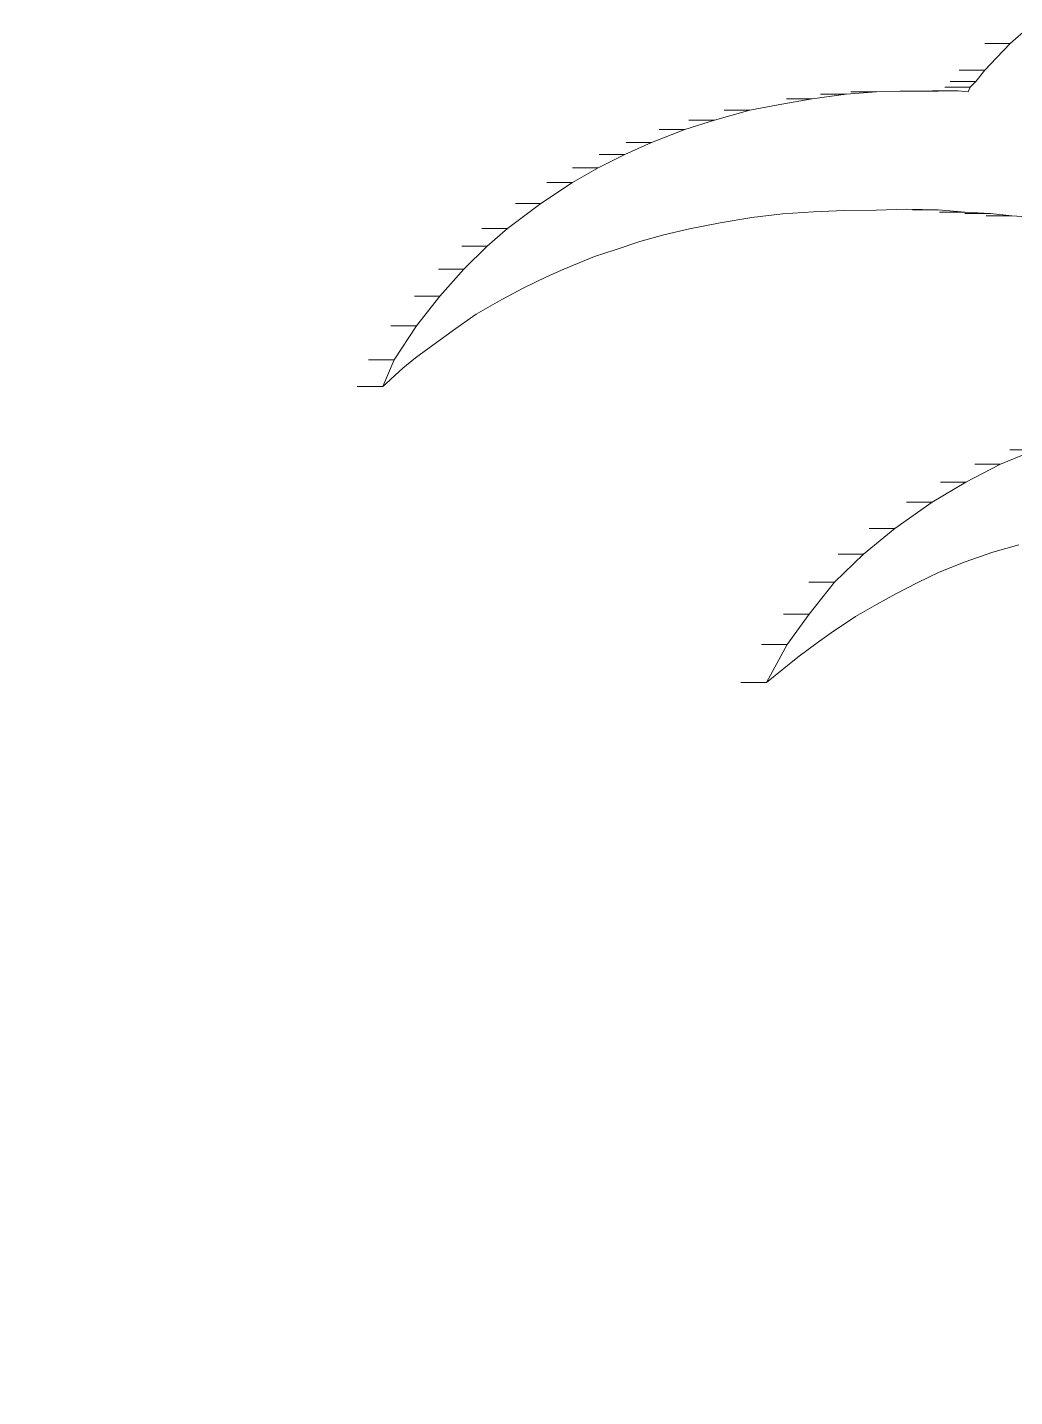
# Model space of a CAD drawing. Header units: inches. Extents: x 14 to 368, y 5 to 236.
# Drawn here: x 76.691 to 77.109, y 103.518 to 104.099 of the extents above; entities that cross this region are included whole.
import ezdxf

# ---------------------------------------------------------------- set-up
doc = ezdxf.new("R2010")
doc.units = ezdxf.units.IN
doc.header["$LTSCALE"] = 11
doc.header["$MEASUREMENT"] = 0
doc.layers.add('Visible (ANSI)', color=7, linetype='Continuous', lineweight=50)

msp = doc.modelspace()

# ---------------------------------------------------------------- linework, layer by layer
at = {"layer": 'Visible (ANSI)', "linetype": 'Continuous', "lineweight": 18}
for p, q in [((77.107141, 104.091709), (77.114774, 104.098511)), ((77.096288, 104.091709), (77.107141, 104.091709)), ((77.101327, 104.085653), (77.107141, 104.091709)), ((77.096315, 104.080431), (77.101327, 104.085653)), ((77.085462, 104.080431), (77.096315, 104.080431)), ((77.092499, 104.075607), (77.096315, 104.080431)), ((77.037528, 104.070255), (77.050442, 104.071128)), ((77.039589, 104.071128), (77.050442, 104.071128)), ((77.050442, 104.071128), (77.060415, 104.071403)), ((77.060415, 104.071403), (77.065548, 104.071472)), ((77.065548, 104.071472), (77.076633, 104.07148)), ((77.074223, 104.071594), (77.085076, 104.071594)), ((77.076633, 104.07148), (77.085076, 104.071594)), ((77.079342, 104.073102), (77.090195, 104.073102)), ((77.081646, 104.075607), (77.092499, 104.075607)), ((77.085076, 104.071594), (77.089306, 104.071132)), ((77.089306, 104.071132), (77.090195, 104.073102)), ((77.090195, 104.073102), (77.092499, 104.075607)), ((76.996696, 104.063379), (77.010277, 104.066009)), ((77.010277, 104.066009), (77.023172, 104.06828)), ((77.012319, 104.06828), (77.023172, 104.06828)), ((77.023172, 104.06828), (77.037528, 104.070255)), ((77.026675, 104.070255), (77.037528, 104.070255)), ((76.96923, 104.055142), (76.981758, 104.059157)), ((76.970905, 104.059157), (76.981758, 104.059157)), ((76.981758, 104.059157), (76.996696, 104.063379)), ((76.985843, 104.063379), (76.996696, 104.063379)), ((76.955169, 104.049708), (76.96923, 104.055142)), ((76.958377, 104.055142), (76.96923, 104.055142)), ((76.943833, 104.044595), (76.955169, 104.049708)), ((76.944316, 104.049708), (76.955169, 104.049708)), ((76.932531, 104.039023), (76.943833, 104.044595)), ((76.93298, 104.044595), (76.943833, 104.044595)), ((76.921583, 104.032757), (76.932531, 104.039023)), ((76.921678, 104.039023), (76.932531, 104.039023)), ((76.908257, 104.023836), (76.921583, 104.032757)), ((76.91073, 104.032757), (76.921583, 104.032757)), ((76.89404, 104.013265), (76.908257, 104.023836)), ((76.897404, 104.023836), (76.908257, 104.023836)), ((77.010635, 104.019423), (76.997573, 104.01785)), ((77.023707, 104.020297), (77.010635, 104.019423)), ((77.036782, 104.020892), (77.023707, 104.020297)), ((77.050276, 104.021074), (77.036782, 104.020892)), ((77.062942, 104.021384), (77.050276, 104.021074)), ((77.076513, 104.021132), (77.062942, 104.021384)), ((77.06566, 104.021132), (77.076513, 104.021132)), ((77.087957, 104.020168), (77.076513, 104.021132)), ((77.077104, 104.020168), (77.087957, 104.020168)), ((77.087853, 104.019614), (77.098706, 104.019614)), ((77.098706, 104.019614), (77.087957, 104.020168)), ((77.096955, 104.018618), (77.107808, 104.018618)), ((77.107808, 104.018618), (77.098706, 104.019614)), ((77.118559, 104.017925), (77.107808, 104.018618)), ((76.883187, 104.013265), (76.89404, 104.013265)), ((76.88552, 104.005808), (76.89404, 104.013265)), ((76.971253, 104.013151), (76.96027, 104.010489)), ((76.984165, 104.0157), (76.971253, 104.013151)), ((76.997573, 104.01785), (76.984165, 104.0157)), ((76.950116, 104.007698), (76.939695, 104.004205)), ((76.96027, 104.010489), (76.950116, 104.007698)), ((76.874667, 104.005808), (76.88552, 104.005808)), ((76.875651, 103.996059), (76.88552, 104.005808)), ((76.930919, 104.001292), (76.917978, 103.996055)), ((76.939695, 104.004205), (76.930919, 104.001292)), ((76.864798, 103.996059), (76.875651, 103.996059)), ((76.865461, 103.984558), (76.875651, 103.996059)), ((76.917978, 103.996055), (76.910584, 103.992742)), ((76.910584, 103.992742), (76.901004, 103.988143)), ((76.854608, 103.984558), (76.865461, 103.984558)), ((76.855457, 103.972011), (76.865461, 103.984558)), ((76.901004, 103.988143), (76.891705, 103.983128)), ((76.891705, 103.983128), (76.880872, 103.97692)), ((76.844604, 103.972011), (76.855457, 103.972011)), ((76.845994, 103.957547), (76.855457, 103.972011)), ((76.880872, 103.97692), (76.872138, 103.970795)), ((76.872138, 103.970795), (76.862451, 103.963819)), ((76.862451, 103.963819), (76.855085, 103.958411)), ((76.835141, 103.957547), (76.845994, 103.957547)), ((76.84126, 103.946237), (76.845994, 103.957547)), ((76.855085, 103.958411), (76.849772, 103.954009)), ((76.844616, 103.949394), (76.842399, 103.947284)), ((76.849772, 103.954009), (76.844616, 103.949394)), ((76.830407, 103.946237), (76.84126, 103.946237)), ((76.842399, 103.947284), (76.84126, 103.946237)), ((77.102928, 103.913362), (77.1178, 103.919353)), ((77.106947, 103.919353), (77.1178, 103.919353)), ((77.088349, 103.905721), (77.102928, 103.913362)), ((77.092075, 103.913362), (77.102928, 103.913362)), ((77.074054, 103.897256), (77.088349, 103.905721)), ((77.077496, 103.905721), (77.088349, 103.905721)), ((77.058163, 103.886013), (77.074054, 103.897256)), ((77.063201, 103.897256), (77.074054, 103.897256)), ((77.044987, 103.875081), (77.058163, 103.886013)), ((77.04731, 103.886013), (77.058163, 103.886013)), ((77.110717, 103.879043), (77.099791, 103.875937)), ((77.032636, 103.863334), (77.044987, 103.875081)), ((77.034134, 103.875081), (77.044987, 103.875081)), ((77.099791, 103.875937), (77.087944, 103.871872)), ((77.077035, 103.867465), (77.067729, 103.862921)), ((77.087944, 103.871872), (77.077035, 103.867465)), ((77.021783, 103.863334), (77.032636, 103.863334)), ((77.021942, 103.849678), (77.032636, 103.863334)), ((77.067729, 103.862921), (77.058689, 103.858302)), ((77.058689, 103.858302), (77.050464, 103.853812)), ((77.050464, 103.853812), (77.041547, 103.848721)), ((77.011089, 103.849678), (77.021942, 103.849678)), ((77.012595, 103.836868), (77.021942, 103.849678)), ((77.041547, 103.848721), (77.031224, 103.841794)), ((77.031224, 103.841794), (77.025329, 103.837573)), ((77.001742, 103.836868), (77.012595, 103.836868)), ((77.003835, 103.820757), (77.012595, 103.836868)), ((77.025329, 103.837573), (77.017125, 103.831426)), ((77.017125, 103.831426), (77.003835, 103.820757)), ((76.992982, 103.820757), (77.003835, 103.820757))]:
    msp.add_line(p, q, dxfattribs=at)
for centre, major_axis, start_param, end_param in [((74.444866, 101.132975), (0, 2.8125), 3.6175293, 8.9488413), ((74.455719, 101.132975), (0, -2.625), 0.1183432, 6.210546)]:
    msp.add_ellipse(centre, major_axis=major_axis, ratio=0.9848078, start_param=start_param, end_param=end_param, dxfattribs=at)

doc.saveas('drawing.dxf')
